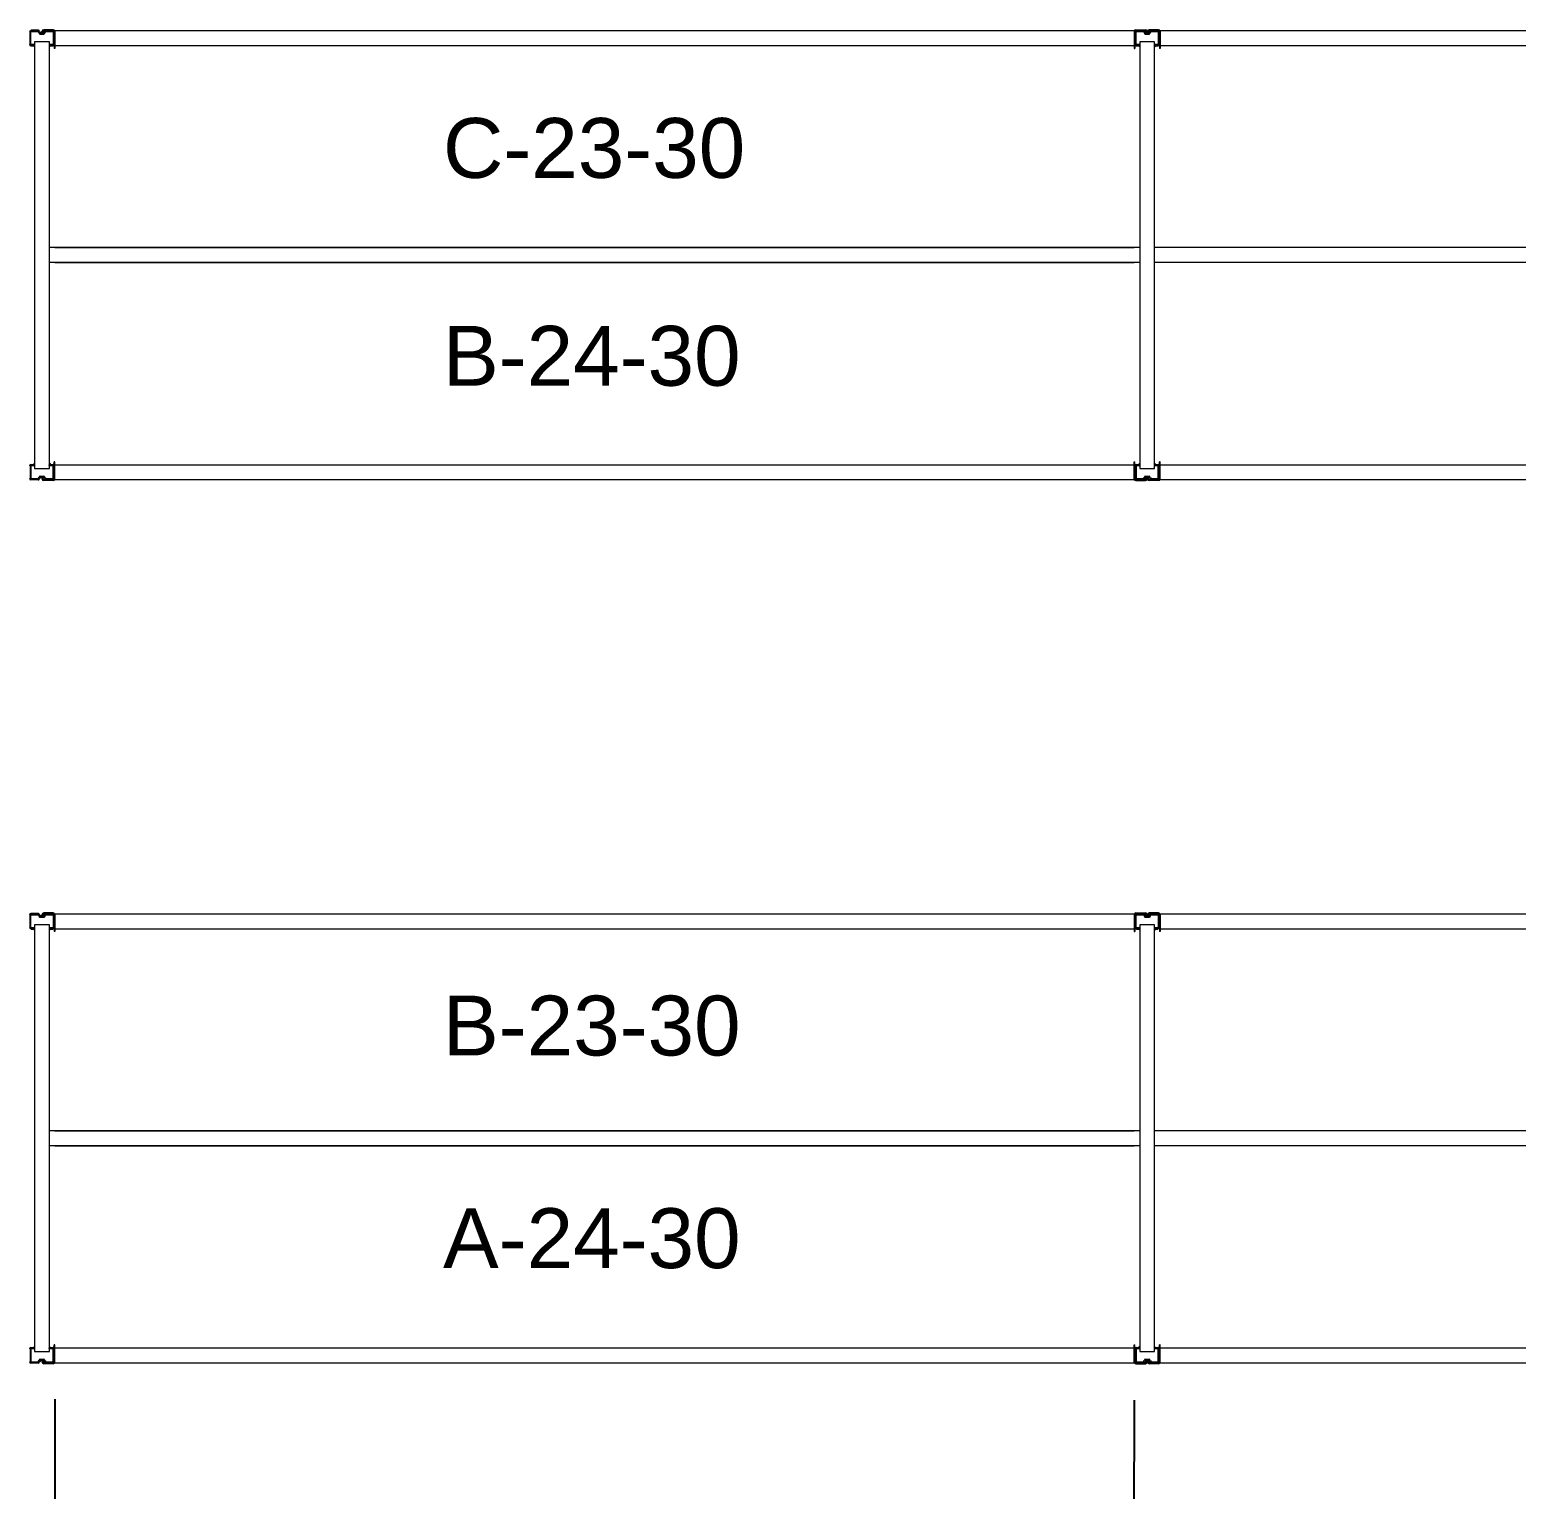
# Model space of a CAD drawing. Header units: inches. Extents: x 2743 to 10591, y -1604 to 5792.
# Drawn here: x 2974.8 to 3173.4, y -763.2 to -568.2 of the extents above; entities that cross this region are included whole.
import ezdxf

# ---------------------------------------------------------------- set-up
doc = ezdxf.new("R2010")
doc.units = ezdxf.units.IN
doc.header["$LTSCALE"] = 0.1875
doc.header["$MEASUREMENT"] = 0
doc.header["$PDMODE"] = 3
doc.header["$PDSIZE"] = 1.5
for name, color, linetype, lineweight in [('22 Dimension', 7, 'Continuous', 5), ('32 Echelle', 160, 'Continuous', 15), ('33 Poutre', 30, 'Continuous', 15)]:
    doc.layers.add(name, color=color, linetype=linetype, lineweight=lineweight)
doc.styles.add('arial', font='')
doc.styles.add('NOTE_GROS', font='', dxfattribs={"height": 20})
doc.styles.get('arial').set_extended_font_data('Arial')
doc.styles.get('NOTE_GROS').set_extended_font_data('SansSerif')
doc.dimstyles.new('Inch-Fraction-GROS', dxfattribs={"dimtxt": 20, "dimasz": 10, "dimexe": 4, "dimexo": 5, "dimgap": 1, "dimtad": 0, "dimtih": 1, "dimtoh": 1, "dimdec": 4, "dimzin": 0, "dimdsep": 46, "dimlunit": 5, "dimtxsty": 'NOTE_GROS', "dimblk": 'OBLIQUE', "dimcen": 0, "dimdle": 6, "dimadec": 1, "dimazin": 2, "dimtfac": 0.5, "dimtdec": 4, "dimtofl": 0, "dimtmove": 0, "dimatfit": 3, "dimfxl": 1, "dimtfillclr": 1, "dimfrac": 1, "dimtolj": 1, "dimtzin": 0, "dimarcsym": 0})

# ---------------------------------------------------------------- blocks, each defined once
blk = doc.blocks.new('_Oblique')
at = {"color": 0, "linetype": 'ByBlock', "lineweight": -2}
blk.add_line((-0.5, -0.5), (0.5, 0.5), dxfattribs=at)
blk = doc.blocks.new('*D124')
at = {"layer": '22 Dimension', "color": 0, "lineweight": -2, "transparency": 16777216}
for p, q in [((2978.2, -751.22), (2978.16, -807.35)), ((3122.33, -751.34), (3122.28, -807.47)), ((2972.16, -803.34), (3016.36, -803.38)), ((3128.28, -803.48), (3084.08, -803.44))]:
    blk.add_line(p, q, dxfattribs=at)
at = {"layer": 'Defpoints', "color": 0, "transparency": 16777216}
for p in [(2978.21, -746.22), (3122.33, -746.34), (3122.28, -803.47)]:
    blk.add_point(p, dxfattribs=at)
at = {"layer": '22 Dimension', "color": 0, "lineweight": -2, "transparency": 16777216, "xscale": 10, "yscale": 10, "zscale": 10}
for p, rotation in [((2978.16, -803.35), 179.9503072288405), ((3122.28, -803.47), 359.9503072288405)]:
    blk.add_blockref('_Oblique', p, dxfattribs=dict(at, rotation=rotation))
at = {"layer": '22 Dimension', "color": 0, "transparency": 16777216, "insert": (3050.22, -803.41), "char_height": 20, "attachment_point": 5, "style": 'NOTE_GROS'}
blk.add_mtext('\\A1;144{\\H0.5x;\\S1#8;}', dxfattribs=at)
blk = doc.blocks.new('*D125')
at = {"layer": '22 Dimension', "color": 0, "lineweight": -2, "transparency": 16777216}
for p, q in [((2925.64, -682.34), (2925.64, -705.34)), ((2973.21, -688.34), (2921.64, -688.34)), ((2925.64, -750.34), (2925.64, -727.34)), ((2973.21, -744.34), (2921.64, -744.34))]:
    blk.add_line(p, q, dxfattribs=at)
at = {"layer": 'Defpoints', "color": 0, "transparency": 16777216}
for p in [(2925.64, -688.34), (2978.21, -688.34), (2978.21, -744.34)]:
    blk.add_point(p, dxfattribs=at)
at = {"layer": '22 Dimension', "color": 0, "lineweight": -2, "transparency": 16777216, "xscale": 10, "yscale": 10, "zscale": 10}
for p, rotation in [((2925.64, -688.34), 90), ((2925.64, -744.34), 270)]:
    blk.add_blockref('_Oblique', p, dxfattribs=dict(at, rotation=rotation))
at = {"layer": '22 Dimension', "color": 0, "transparency": 16777216, "insert": (2925.64, -716.34), "char_height": 20, "attachment_point": 5, "style": 'NOTE_GROS'}
blk.add_mtext('\\A1;56', dxfattribs=at)

msp = doc.modelspace()

# ---------------------------------------------------------------- hatches: boundary and pattern name
at = {"layer": '32 Echelle'}
for points in [[(2975.45882, -570.52988), (2975.45882, -570.34238), (2975.27132, -570.34238)], [(2977.45882, -570.52988), (2977.45882, -570.34238), (2977.64632, -570.34238)], [(3123.08382, -570.52988), (3123.08382, -570.34238), (3122.89632, -570.34238)], [(3123.08382, -570.52988), (3123.08382, -570.34238), (3122.89632, -570.34238)], [(3125.08382, -570.52988), (3125.08382, -570.34238), (3125.27132, -570.34238)], [(3125.08382, -570.52988), (3125.08382, -570.34238), (3125.27132, -570.34238)], [(2975.45882, -626.15488), (2975.45882, -626.34238), (2975.27132, -626.34238)], [(2977.45882, -626.15488), (2977.45882, -626.34238), (2977.64632, -626.34238)], [(3123.08382, -626.15488), (3123.08382, -626.34238), (3122.89632, -626.34238)], [(3123.08382, -626.15488), (3123.08382, -626.34238), (3122.89632, -626.34238)], [(3125.08382, -626.15488), (3125.08382, -626.34238), (3125.27132, -626.34238)], [(3125.08382, -626.15488), (3125.08382, -626.34238), (3125.27132, -626.34238)], [(2975.45882, -688.52988), (2975.45882, -688.34238), (2975.27132, -688.34238)], [(2977.45882, -688.52988), (2977.45882, -688.34238), (2977.64632, -688.34238)], [(3123.08382, -688.52988), (3123.08382, -688.34238), (3122.89632, -688.34238)], [(3123.08382, -688.52988), (3123.08382, -688.34238), (3122.89632, -688.34238)], [(3125.08382, -688.52988), (3125.08382, -688.34238), (3125.27132, -688.34238)], [(3125.08382, -688.52988), (3125.08382, -688.34238), (3125.27132, -688.34238)], [(2975.45882, -744.15488), (2975.45882, -744.34238), (2975.27132, -744.34238)], [(2977.45882, -744.15488), (2977.45882, -744.34238), (2977.64632, -744.34238)], [(3123.08382, -744.15488), (3123.08382, -744.34238), (3122.89632, -744.34238)], [(3123.08382, -744.15488), (3123.08382, -744.34238), (3122.89632, -744.34238)], [(3125.08382, -744.15488), (3125.08382, -744.34238), (3125.27132, -744.34238)], [(3125.08382, -744.15488), (3125.08382, -744.34238), (3125.27132, -744.34238)]]:
    msp.add_hatch(color=256, dxfattribs=at).paths.add_polyline_path(points)

# ---------------------------------------------------------------- linework, layer by layer
at = {"layer": '22 Dimension'}
for p, q in [((3123.08382, -597.34238), (2977.45882, -597.34238)), ((3270.70882, -597.34238), (3125.08382, -597.34238)), ((3123.08382, -599.34238), (2977.45882, -599.34238)), ((3270.70882, -599.34238), (3125.08382, -599.34238)), ((3123.08382, -715.34238), (2977.45882, -715.34238)), ((3270.70882, -715.34238), (3125.08382, -715.34238)), ((3123.08382, -717.34238), (2977.45882, -717.34238)), ((3270.70882, -717.34238), (3125.08382, -717.34238))]:
    msp.add_line(p, q, dxfattribs=at)
at = {"layer": '32 Echelle', "linetype": 'Continuous', "lineweight": 25}
for p, q in [((2974.92386, -570.15863), (2974.92386, -568.52613)), ((2975.94645, -568.34238), (2975.01761, -568.34238)), ((2975.01761, -568.43238), (2975.94645, -568.43238)), ((2976.0361, -568.49872), (2976.08001, -568.64236)), ((2976.16608, -568.61604), (2976.12217, -568.47241)), ((2976.6619, -568.68238), (2976.25573, -568.68238)), ((2976.25573, -568.77238), (2976.6619, -568.77238)), ((2976.79547, -568.47241), (2976.75155, -568.61604)), ((2976.83762, -568.64236), (2976.88153, -568.49872)), ((2977.90002, -568.34238), (2976.97119, -568.34238)), ((2976.97119, -568.43238), (2977.90002, -568.43238)), ((2977.99377, -568.52613), (2977.99377, -570.15863)), ((2978.08377, -570.15863), (2978.08377, -568.52613)), ((3122.45886, -568.52613), (3122.45886, -570.15863)), ((3122.45886, -568.52613), (3122.45886, -570.15863)), ((3122.54886, -570.15863), (3122.54886, -568.52613)), ((3122.54886, -570.15863), (3122.54886, -568.52613)), ((3123.57145, -568.34238), (3122.64261, -568.34238)), ((3123.57145, -568.34238), (3122.64261, -568.34238)), ((3122.64261, -568.43238), (3123.57145, -568.43238)), ((3122.64261, -568.43238), (3123.57145, -568.43238)), ((3123.6611, -568.49872), (3123.70501, -568.64236)), ((3123.6611, -568.49872), (3123.70501, -568.64236)), ((3123.79108, -568.61604), (3123.74717, -568.47241)), ((3123.79108, -568.61604), (3123.74717, -568.47241)), ((3124.2869, -568.68238), (3123.88073, -568.68238)), ((3124.2869, -568.68238), (3123.88073, -568.68238)), ((3123.88073, -568.77238), (3124.2869, -568.77238)), ((3123.88073, -568.77238), (3124.2869, -568.77238)), ((3124.42047, -568.47241), (3124.37655, -568.61604)), ((3124.42047, -568.47241), (3124.37655, -568.61604)), ((3124.46262, -568.64236), (3124.50653, -568.49872)), ((3124.46262, -568.64236), (3124.50653, -568.49872)), ((3125.52502, -568.34238), (3124.59619, -568.34238)), ((3125.52502, -568.34238), (3124.59619, -568.34238)), ((3124.59619, -568.43238), (3125.52502, -568.43238)), ((3124.59619, -568.43238), (3125.52502, -568.43238)), ((3125.61877, -568.52613), (3125.61877, -570.15863)), ((3125.61877, -568.52613), (3125.61877, -570.15863)), ((3125.70877, -570.15863), (3125.70877, -568.52613)), ((3125.70877, -570.15863), (3125.70877, -568.52613)), ((2975.43386, -570.25238), (2975.01761, -570.25238)), ((2975.01761, -570.34238), (2975.43386, -570.34238)), ((2975.43386, -570.34238), (2975.43386, -570.25238)), ((2977.90002, -570.25238), (2977.48377, -570.25238)), ((2977.48377, -570.25238), (2977.48377, -570.34238)), ((2977.48377, -570.34238), (2977.90002, -570.34238)), ((3123.05886, -570.25238), (3122.64261, -570.25238)), ((3123.05886, -570.25238), (3122.64261, -570.25238)), ((3122.64261, -570.34238), (3123.05886, -570.34238)), ((3122.64261, -570.34238), (3123.05886, -570.34238)), ((3123.05886, -570.34238), (3123.05886, -570.25238)), ((3123.05886, -570.34238), (3123.05886, -570.25238)), ((3125.52502, -570.25238), (3125.10877, -570.25238)), ((3125.10877, -570.25238), (3125.10877, -570.34238)), ((3125.52502, -570.25238), (3125.10877, -570.25238)), ((3125.10877, -570.25238), (3125.10877, -570.34238)), ((3125.10877, -570.34238), (3125.52502, -570.34238)), ((3125.10877, -570.34238), (3125.52502, -570.34238)), ((2974.92386, -626.52613), (2974.92386, -628.15863)), ((2975.01761, -626.34238), (2975.43386, -626.34238)), ((2975.43386, -626.43238), (2975.01761, -626.43238)), ((2975.43386, -626.34238), (2975.43386, -626.43238)), ((2977.48377, -626.34238), (2977.90002, -626.34238)), ((2977.48377, -626.43238), (2977.48377, -626.34238)), ((2977.90002, -626.43238), (2977.48377, -626.43238)), ((2977.99377, -628.15863), (2977.99377, -626.52613)), ((2978.08377, -626.52613), (2978.08377, -628.15863)), ((3122.45886, -628.15863), (3122.45886, -626.52613)), ((3122.45886, -628.15863), (3122.45886, -626.52613)), ((3122.54886, -626.52613), (3122.54886, -628.15863)), ((3122.54886, -626.52613), (3122.54886, -628.15863)), ((3122.64261, -626.34238), (3123.05886, -626.34238)), ((3122.64261, -626.34238), (3123.05886, -626.34238)), ((3123.05886, -626.43238), (3122.64261, -626.43238)), ((3123.05886, -626.43238), (3122.64261, -626.43238)), ((3123.05886, -626.34238), (3123.05886, -626.43238)), ((3123.05886, -626.34238), (3123.05886, -626.43238)), ((3125.10877, -626.34238), (3125.52502, -626.34238)), ((3125.10877, -626.43238), (3125.10877, -626.34238)), ((3125.10877, -626.34238), (3125.52502, -626.34238)), ((3125.10877, -626.43238), (3125.10877, -626.34238)), ((3125.52502, -626.43238), (3125.10877, -626.43238)), ((3125.52502, -626.43238), (3125.10877, -626.43238)), ((3125.61877, -628.15863), (3125.61877, -626.52613)), ((3125.61877, -628.15863), (3125.61877, -626.52613)), ((3125.70877, -626.52613), (3125.70877, -628.15863)), ((3125.70877, -626.52613), (3125.70877, -628.15863)), ((2975.01761, -628.25238), (2975.94645, -628.25238)), ((2975.94645, -628.34238), (2975.01761, -628.34238)), ((2976.0361, -628.18604), (2976.08001, -628.04241)), ((2976.16608, -628.06872), (2976.12217, -628.21236)), ((2976.25573, -627.91238), (2976.6619, -627.91238)), ((2976.6619, -628.00238), (2976.25573, -628.00238)), ((2976.79547, -628.21236), (2976.75155, -628.06872)), ((2976.83762, -628.04241), (2976.88153, -628.18604)), ((2976.97119, -628.25238), (2977.90002, -628.25238)), ((2977.90002, -628.34238), (2976.97119, -628.34238)), ((3122.64261, -628.25238), (3123.57145, -628.25238)), ((3122.64261, -628.25238), (3123.57145, -628.25238)), ((3123.57145, -628.34238), (3122.64261, -628.34238)), ((3123.57145, -628.34238), (3122.64261, -628.34238)), ((3123.6611, -628.18604), (3123.70501, -628.04241)), ((3123.6611, -628.18604), (3123.70501, -628.04241)), ((3123.79108, -628.06872), (3123.74717, -628.21236)), ((3123.79108, -628.06872), (3123.74717, -628.21236)), ((3123.88073, -627.91238), (3124.2869, -627.91238)), ((3123.88073, -627.91238), (3124.2869, -627.91238)), ((3124.2869, -628.00238), (3123.88073, -628.00238)), ((3124.2869, -628.00238), (3123.88073, -628.00238)), ((3124.42047, -628.21236), (3124.37655, -628.06872)), ((3124.42047, -628.21236), (3124.37655, -628.06872)), ((3124.46262, -628.04241), (3124.50653, -628.18604)), ((3124.46262, -628.04241), (3124.50653, -628.18604)), ((3124.59619, -628.25238), (3125.52502, -628.25238)), ((3124.59619, -628.25238), (3125.52502, -628.25238)), ((3125.52502, -628.34238), (3124.59619, -628.34238)), ((3125.52502, -628.34238), (3124.59619, -628.34238)), ((2974.92386, -688.15863), (2974.92386, -686.52613)), ((2975.94645, -686.34238), (2975.01761, -686.34238)), ((2975.01761, -686.43238), (2975.94645, -686.43238)), ((2976.0361, -686.49872), (2976.08001, -686.64236)), ((2976.16608, -686.61604), (2976.12217, -686.47241)), ((2976.6619, -686.68238), (2976.25573, -686.68238)), ((2976.25573, -686.77238), (2976.6619, -686.77238)), ((2976.79547, -686.47241), (2976.75155, -686.61604)), ((2976.83762, -686.64236), (2976.88153, -686.49872)), ((2977.90002, -686.34238), (2976.97119, -686.34238)), ((2976.97119, -686.43238), (2977.90002, -686.43238)), ((2977.99377, -686.52613), (2977.99377, -688.15863)), ((2978.08377, -688.15863), (2978.08377, -686.52613)), ((3122.45886, -686.52613), (3122.45886, -688.15863)), ((3122.45886, -686.52613), (3122.45886, -688.15863)), ((3122.54886, -688.15863), (3122.54886, -686.52613)), ((3122.54886, -688.15863), (3122.54886, -686.52613)), ((3123.57145, -686.34238), (3122.64261, -686.34238)), ((3123.57145, -686.34238), (3122.64261, -686.34238)), ((3122.64261, -686.43238), (3123.57145, -686.43238)), ((3122.64261, -686.43238), (3123.57145, -686.43238)), ((3123.6611, -686.49872), (3123.70501, -686.64236)), ((3123.6611, -686.49872), (3123.70501, -686.64236)), ((3123.79108, -686.61604), (3123.74717, -686.47241)), ((3123.79108, -686.61604), (3123.74717, -686.47241)), ((3124.2869, -686.68238), (3123.88073, -686.68238)), ((3124.2869, -686.68238), (3123.88073, -686.68238)), ((3123.88073, -686.77238), (3124.2869, -686.77238)), ((3123.88073, -686.77238), (3124.2869, -686.77238)), ((3124.42047, -686.47241), (3124.37655, -686.61604)), ((3124.42047, -686.47241), (3124.37655, -686.61604)), ((3124.46262, -686.64236), (3124.50653, -686.49872)), ((3124.46262, -686.64236), (3124.50653, -686.49872)), ((3125.52502, -686.34238), (3124.59619, -686.34238)), ((3125.52502, -686.34238), (3124.59619, -686.34238)), ((3124.59619, -686.43238), (3125.52502, -686.43238)), ((3124.59619, -686.43238), (3125.52502, -686.43238)), ((3125.61877, -686.52613), (3125.61877, -688.15863)), ((3125.61877, -686.52613), (3125.61877, -688.15863)), ((3125.70877, -688.15863), (3125.70877, -686.52613)), ((3125.70877, -688.15863), (3125.70877, -686.52613)), ((2975.43386, -688.25238), (2975.01761, -688.25238)), ((2975.01761, -688.34238), (2975.43386, -688.34238)), ((2975.43386, -688.34238), (2975.43386, -688.25238)), ((2977.90002, -688.25238), (2977.48377, -688.25238)), ((2977.48377, -688.25238), (2977.48377, -688.34238)), ((2977.48377, -688.34238), (2977.90002, -688.34238)), ((3123.05886, -688.25238), (3122.64261, -688.25238)), ((3123.05886, -688.25238), (3122.64261, -688.25238)), ((3122.64261, -688.34238), (3123.05886, -688.34238)), ((3122.64261, -688.34238), (3123.05886, -688.34238)), ((3123.05886, -688.34238), (3123.05886, -688.25238)), ((3123.05886, -688.34238), (3123.05886, -688.25238)), ((3125.52502, -688.25238), (3125.10877, -688.25238)), ((3125.10877, -688.25238), (3125.10877, -688.34238)), ((3125.52502, -688.25238), (3125.10877, -688.25238)), ((3125.10877, -688.25238), (3125.10877, -688.34238)), ((3125.10877, -688.34238), (3125.52502, -688.34238)), ((3125.10877, -688.34238), (3125.52502, -688.34238)), ((2974.92386, -744.52613), (2974.92386, -746.15863)), ((2975.01761, -744.34238), (2975.43386, -744.34238)), ((2975.43386, -744.43238), (2975.01761, -744.43238)), ((2975.43386, -744.34238), (2975.43386, -744.43238)), ((2977.48377, -744.34238), (2977.90002, -744.34238)), ((2977.48377, -744.43238), (2977.48377, -744.34238)), ((2977.90002, -744.43238), (2977.48377, -744.43238)), ((2977.99377, -746.15863), (2977.99377, -744.52613)), ((2978.08377, -744.52613), (2978.08377, -746.15863)), ((3122.45886, -746.15863), (3122.45886, -744.52613)), ((3122.45886, -746.15863), (3122.45886, -744.52613)), ((3122.54886, -744.52613), (3122.54886, -746.15863)), ((3122.54886, -744.52613), (3122.54886, -746.15863)), ((3122.64261, -744.34238), (3123.05886, -744.34238)), ((3122.64261, -744.34238), (3123.05886, -744.34238)), ((3123.05886, -744.43238), (3122.64261, -744.43238)), ((3123.05886, -744.43238), (3122.64261, -744.43238)), ((3123.05886, -744.34238), (3123.05886, -744.43238)), ((3123.05886, -744.34238), (3123.05886, -744.43238)), ((3125.10877, -744.34238), (3125.52502, -744.34238)), ((3125.10877, -744.43238), (3125.10877, -744.34238)), ((3125.10877, -744.34238), (3125.52502, -744.34238)), ((3125.10877, -744.43238), (3125.10877, -744.34238)), ((3125.52502, -744.43238), (3125.10877, -744.43238)), ((3125.52502, -744.43238), (3125.10877, -744.43238)), ((3125.61877, -746.15863), (3125.61877, -744.52613)), ((3125.61877, -746.15863), (3125.61877, -744.52613)), ((3125.70877, -744.52613), (3125.70877, -746.15863)), ((3125.70877, -744.52613), (3125.70877, -746.15863)), ((2975.01761, -746.25238), (2975.94645, -746.25238)), ((2975.94645, -746.34238), (2975.01761, -746.34238)), ((2976.0361, -746.18604), (2976.08001, -746.04241)), ((2976.16608, -746.06872), (2976.12217, -746.21236)), ((2976.25573, -745.91238), (2976.6619, -745.91238)), ((2976.6619, -746.00238), (2976.25573, -746.00238)), ((2976.79547, -746.21236), (2976.75155, -746.06872)), ((2976.83762, -746.04241), (2976.88153, -746.18604)), ((2976.97119, -746.25238), (2977.90002, -746.25238)), ((2977.90002, -746.34238), (2976.97119, -746.34238)), ((3122.64261, -746.25238), (3123.57145, -746.25238)), ((3122.64261, -746.25238), (3123.57145, -746.25238)), ((3123.57145, -746.34238), (3122.64261, -746.34238)), ((3123.57145, -746.34238), (3122.64261, -746.34238)), ((3123.6611, -746.18604), (3123.70501, -746.04241)), ((3123.6611, -746.18604), (3123.70501, -746.04241)), ((3123.79108, -746.06872), (3123.74717, -746.21236)), ((3123.79108, -746.06872), (3123.74717, -746.21236)), ((3123.88073, -745.91238), (3124.2869, -745.91238)), ((3123.88073, -745.91238), (3124.2869, -745.91238)), ((3124.2869, -746.00238), (3123.88073, -746.00238)), ((3124.2869, -746.00238), (3123.88073, -746.00238)), ((3124.42047, -746.21236), (3124.37655, -746.06872)), ((3124.42047, -746.21236), (3124.37655, -746.06872)), ((3124.46262, -746.04241), (3124.50653, -746.18604)), ((3124.46262, -746.04241), (3124.50653, -746.18604)), ((3124.59619, -746.25238), (3125.52502, -746.25238)), ((3124.59619, -746.25238), (3125.52502, -746.25238)), ((3125.52502, -746.34238), (3124.59619, -746.34238)), ((3125.52502, -746.34238), (3124.59619, -746.34238))]:
    msp.add_line(p, q, dxfattribs=at)
at = {"layer": '32 Echelle'}
for p, q in [((2975.45882, -570.34238), (2975.27132, -570.34238)), ((2975.45882, -570.52988), (2975.27132, -570.34238)), ((2977.45882, -569.84238), (2975.45882, -569.84238)), ((2975.45882, -569.84238), (2975.45882, -626.84238)), ((2975.45882, -570.52988), (2975.45882, -570.34238)), ((2977.45882, -626.84238), (2977.45882, -569.84238)), ((2977.45882, -570.34238), (2977.64632, -570.34238)), ((2977.45882, -570.52988), (2977.45882, -570.34238)), ((2977.45882, -570.52988), (2977.64632, -570.34238)), ((3123.08382, -570.34238), (3122.89632, -570.34238)), ((3123.08382, -570.52988), (3122.89632, -570.34238)), ((3123.08382, -570.34238), (3122.89632, -570.34238)), ((3123.08382, -570.52988), (3122.89632, -570.34238)), ((3125.08382, -569.84238), (3123.08382, -569.84238)), ((3123.08382, -569.84238), (3123.08382, -626.84238)), ((3125.08382, -569.84238), (3123.08382, -569.84238)), ((3123.08382, -569.84238), (3123.08382, -626.84238)), ((3123.08382, -570.52988), (3123.08382, -570.34238)), ((3123.08382, -570.52988), (3123.08382, -570.34238)), ((3125.08382, -626.84238), (3125.08382, -569.84238)), ((3125.08382, -626.84238), (3125.08382, -569.84238)), ((3125.08382, -570.34238), (3125.27132, -570.34238)), ((3125.08382, -570.52988), (3125.08382, -570.34238)), ((3125.08382, -570.52988), (3125.27132, -570.34238)), ((3125.08382, -570.34238), (3125.27132, -570.34238)), ((3125.08382, -570.52988), (3125.08382, -570.34238)), ((3125.08382, -570.52988), (3125.27132, -570.34238)), ((2975.45882, -626.15488), (2975.27132, -626.34238)), ((2975.45882, -626.34238), (2975.27132, -626.34238)), ((2975.45882, -626.15488), (2975.45882, -626.34238)), ((2975.45882, -626.84238), (2977.45882, -626.84238)), ((2977.45882, -626.15488), (2977.45882, -626.34238)), ((2977.45882, -626.15488), (2977.64632, -626.34238)), ((2977.45882, -626.34238), (2977.64632, -626.34238)), ((3123.08382, -626.15488), (3122.89632, -626.34238)), ((3123.08382, -626.15488), (3122.89632, -626.34238)), ((3123.08382, -626.34238), (3122.89632, -626.34238)), ((3123.08382, -626.34238), (3122.89632, -626.34238)), ((3123.08382, -626.15488), (3123.08382, -626.34238)), ((3123.08382, -626.15488), (3123.08382, -626.34238)), ((3123.08382, -626.84238), (3125.08382, -626.84238)), ((3123.08382, -626.84238), (3125.08382, -626.84238)), ((3125.08382, -626.15488), (3125.08382, -626.34238)), ((3125.08382, -626.15488), (3125.27132, -626.34238)), ((3125.08382, -626.15488), (3125.08382, -626.34238)), ((3125.08382, -626.15488), (3125.27132, -626.34238)), ((3125.08382, -626.34238), (3125.27132, -626.34238)), ((3125.08382, -626.34238), (3125.27132, -626.34238)), ((2975.45882, -688.34238), (2975.27132, -688.34238)), ((2975.45882, -688.52988), (2975.27132, -688.34238)), ((2977.45882, -687.84238), (2975.45882, -687.84238)), ((2975.45882, -687.84238), (2975.45882, -744.84238)), ((2975.45882, -688.52988), (2975.45882, -688.34238)), ((2977.45882, -744.84238), (2977.45882, -687.84238)), ((2977.45882, -688.34238), (2977.64632, -688.34238)), ((2977.45882, -688.52988), (2977.45882, -688.34238)), ((2977.45882, -688.52988), (2977.64632, -688.34238)), ((3123.08382, -688.34238), (3122.89632, -688.34238)), ((3123.08382, -688.52988), (3122.89632, -688.34238)), ((3123.08382, -688.34238), (3122.89632, -688.34238)), ((3123.08382, -688.52988), (3122.89632, -688.34238)), ((3125.08382, -687.84238), (3123.08382, -687.84238)), ((3123.08382, -687.84238), (3123.08382, -744.84238)), ((3125.08382, -687.84238), (3123.08382, -687.84238)), ((3123.08382, -687.84238), (3123.08382, -744.84238)), ((3123.08382, -688.52988), (3123.08382, -688.34238)), ((3123.08382, -688.52988), (3123.08382, -688.34238)), ((3125.08382, -744.84238), (3125.08382, -687.84238)), ((3125.08382, -744.84238), (3125.08382, -687.84238)), ((3125.08382, -688.34238), (3125.27132, -688.34238)), ((3125.08382, -688.52988), (3125.08382, -688.34238)), ((3125.08382, -688.52988), (3125.27132, -688.34238)), ((3125.08382, -688.34238), (3125.27132, -688.34238)), ((3125.08382, -688.52988), (3125.08382, -688.34238)), ((3125.08382, -688.52988), (3125.27132, -688.34238)), ((2975.45882, -744.15488), (2975.27132, -744.34238)), ((2975.45882, -744.34238), (2975.27132, -744.34238)), ((2975.45882, -744.15488), (2975.45882, -744.34238)), ((2977.45882, -744.15488), (2977.45882, -744.34238)), ((2977.45882, -744.15488), (2977.64632, -744.34238)), ((2977.45882, -744.34238), (2977.64632, -744.34238)), ((3123.08382, -744.15488), (3122.89632, -744.34238)), ((3123.08382, -744.15488), (3122.89632, -744.34238)), ((3123.08382, -744.34238), (3122.89632, -744.34238)), ((3123.08382, -744.34238), (3122.89632, -744.34238)), ((3123.08382, -744.15488), (3123.08382, -744.34238)), ((3123.08382, -744.15488), (3123.08382, -744.34238)), ((3125.08382, -744.15488), (3125.08382, -744.34238)), ((3125.08382, -744.15488), (3125.27132, -744.34238)), ((3125.08382, -744.15488), (3125.08382, -744.34238)), ((3125.08382, -744.15488), (3125.27132, -744.34238)), ((3125.08382, -744.34238), (3125.27132, -744.34238)), ((3125.08382, -744.34238), (3125.27132, -744.34238)), ((2975.45882, -744.84238), (2977.45882, -744.84238)), ((3123.08382, -744.84238), (3125.08382, -744.84238)), ((3123.08382, -744.84238), (3125.08382, -744.84238))]:
    msp.add_line(p, q, dxfattribs=at)
at = {"layer": '32 Echelle', "linetype": 'Continuous', "lineweight": 25}
for centre, radius, start, end in [((2975.01761, -568.52613), 0.18375, 90, 180), ((2975.01761, -568.52613), 0.09375, 90, 180), ((2975.94645, -568.52613), 0.18375, 17, 90), ((2975.94645, -568.52613), 0.09375, 17, 90), ((2976.25573, -568.58863), 0.18375, 197, 270), ((2976.25573, -568.58863), 0.09375, 197, 270), ((2976.6619, -568.58863), 0.09375, 270, 343), ((2976.6619, -568.58863), 0.18375, 270, 343), ((2976.97119, -568.52613), 0.18375, 90, 163), ((2976.97119, -568.52613), 0.09375, 90, 163), ((2977.90002, -568.52613), 0.18375, 0, 90), ((2977.90002, -568.52613), 0.09375, 0, 90), ((3122.64261, -568.52613), 0.18375, 90, 180), ((3122.64261, -568.52613), 0.18375, 90, 180), ((3122.64261, -568.52613), 0.09375, 90, 180), ((3122.64261, -568.52613), 0.09375, 90, 180), ((3123.57145, -568.52613), 0.18375, 17, 90), ((3123.57145, -568.52613), 0.18375, 17, 90), ((3123.57145, -568.52613), 0.09375, 17, 90), ((3123.57145, -568.52613), 0.09375, 17, 90), ((3123.88073, -568.58863), 0.18375, 197, 270), ((3123.88073, -568.58863), 0.18375, 197, 270), ((3123.88073, -568.58863), 0.09375, 197, 270), ((3123.88073, -568.58863), 0.09375, 197, 270), ((3124.2869, -568.58863), 0.09375, 270, 343), ((3124.2869, -568.58863), 0.09375, 270, 343), ((3124.2869, -568.58863), 0.18375, 270, 343), ((3124.2869, -568.58863), 0.18375, 270, 343), ((3124.59619, -568.52613), 0.18375, 90, 163), ((3124.59619, -568.52613), 0.18375, 90, 163), ((3124.59619, -568.52613), 0.09375, 90, 163), ((3124.59619, -568.52613), 0.09375, 90, 163), ((3125.52502, -568.52613), 0.18375, 0, 90), ((3125.52502, -568.52613), 0.18375, 0, 90), ((3125.52502, -568.52613), 0.09375, 0, 90), ((3125.52502, -568.52613), 0.09375, 0, 90), ((2975.01761, -570.15863), 0.18375, 180, 270), ((2975.01761, -570.15863), 0.09375, 180, 270), ((2977.90002, -570.15863), 0.09375, 270, 0), ((2977.90002, -570.15863), 0.18375, 270, 0), ((3122.64261, -570.15863), 0.18375, 180, 270), ((3122.64261, -570.15863), 0.18375, 180, 270), ((3122.64261, -570.15863), 0.09375, 180, 270), ((3122.64261, -570.15863), 0.09375, 180, 270), ((3125.52502, -570.15863), 0.09375, 270, 0), ((3125.52502, -570.15863), 0.18375, 270, 0), ((3125.52502, -570.15863), 0.09375, 270, 0), ((3125.52502, -570.15863), 0.18375, 270, 0), ((2975.01761, -626.52613), 0.18375, 90, 180), ((2975.01761, -626.52613), 0.09375, 90, 180), ((2977.90002, -626.52613), 0.18375, 0, 90), ((2977.90002, -626.52613), 0.09375, 0, 90), ((3122.64261, -626.52613), 0.18375, 90, 180), ((3122.64261, -626.52613), 0.18375, 90, 180), ((3122.64261, -626.52613), 0.09375, 90, 180), ((3122.64261, -626.52613), 0.09375, 90, 180), ((3125.52502, -626.52613), 0.18375, 0, 90), ((3125.52502, -626.52613), 0.18375, 0, 90), ((3125.52502, -626.52613), 0.09375, 0, 90), ((3125.52502, -626.52613), 0.09375, 0, 90), ((2975.01761, -628.15863), 0.18375, 180, 270), ((2975.01761, -628.15863), 0.09375, 180, 270), ((2975.94645, -628.15863), 0.09375, 270, 343), ((2975.94645, -628.15863), 0.18375, 270, 343), ((2976.25573, -628.09613), 0.18375, 90, 163), ((2976.25573, -628.09613), 0.09375, 90, 163), ((2976.6619, -628.09613), 0.18375, 17, 90), ((2976.6619, -628.09613), 0.09375, 17, 90), ((2976.97119, -628.15863), 0.18375, 197, 270), ((2976.97119, -628.15863), 0.09375, 197, 270), ((2977.90002, -628.15863), 0.09375, 270, 0), ((2977.90002, -628.15863), 0.18375, 270, 0), ((3122.64261, -628.15863), 0.18375, 180, 270), ((3122.64261, -628.15863), 0.18375, 180, 270), ((3122.64261, -628.15863), 0.09375, 180, 270), ((3122.64261, -628.15863), 0.09375, 180, 270), ((3123.57145, -628.15863), 0.09375, 270, 343), ((3123.57145, -628.15863), 0.09375, 270, 343), ((3123.57145, -628.15863), 0.18375, 270, 343), ((3123.57145, -628.15863), 0.18375, 270, 343), ((3123.88073, -628.09613), 0.18375, 90, 163), ((3123.88073, -628.09613), 0.18375, 90, 163), ((3123.88073, -628.09613), 0.09375, 90, 163), ((3123.88073, -628.09613), 0.09375, 90, 163), ((3124.2869, -628.09613), 0.18375, 17, 90), ((3124.2869, -628.09613), 0.18375, 17, 90), ((3124.2869, -628.09613), 0.09375, 17, 90), ((3124.2869, -628.09613), 0.09375, 17, 90), ((3124.59619, -628.15863), 0.18375, 197, 270), ((3124.59619, -628.15863), 0.18375, 197, 270), ((3124.59619, -628.15863), 0.09375, 197, 270), ((3124.59619, -628.15863), 0.09375, 197, 270), ((3125.52502, -628.15863), 0.09375, 270, 0), ((3125.52502, -628.15863), 0.18375, 270, 0), ((3125.52502, -628.15863), 0.09375, 270, 0), ((3125.52502, -628.15863), 0.18375, 270, 0), ((2975.01761, -686.52613), 0.18375, 90, 180), ((2975.01761, -686.52613), 0.09375, 90, 180), ((2975.94645, -686.52613), 0.18375, 17, 90), ((2975.94645, -686.52613), 0.09375, 17, 90), ((2976.25573, -686.58863), 0.18375, 197, 270), ((2976.25573, -686.58863), 0.09375, 197, 270), ((2976.6619, -686.58863), 0.09375, 270, 343), ((2976.6619, -686.58863), 0.18375, 270, 343), ((2976.97119, -686.52613), 0.18375, 90, 163), ((2976.97119, -686.52613), 0.09375, 90, 163), ((2977.90002, -686.52613), 0.18375, 0, 90), ((2977.90002, -686.52613), 0.09375, 0, 90), ((3122.64261, -686.52613), 0.18375, 90, 180), ((3122.64261, -686.52613), 0.18375, 90, 180), ((3122.64261, -686.52613), 0.09375, 90, 180), ((3122.64261, -686.52613), 0.09375, 90, 180), ((3123.57145, -686.52613), 0.18375, 17, 90), ((3123.57145, -686.52613), 0.18375, 17, 90), ((3123.57145, -686.52613), 0.09375, 17, 90), ((3123.57145, -686.52613), 0.09375, 17, 90), ((3123.88073, -686.58863), 0.18375, 197, 270), ((3123.88073, -686.58863), 0.18375, 197, 270), ((3123.88073, -686.58863), 0.09375, 197, 270), ((3123.88073, -686.58863), 0.09375, 197, 270), ((3124.2869, -686.58863), 0.09375, 270, 343), ((3124.2869, -686.58863), 0.09375, 270, 343), ((3124.2869, -686.58863), 0.18375, 270, 343), ((3124.2869, -686.58863), 0.18375, 270, 343), ((3124.59619, -686.52613), 0.18375, 90, 163), ((3124.59619, -686.52613), 0.18375, 90, 163), ((3124.59619, -686.52613), 0.09375, 90, 163), ((3124.59619, -686.52613), 0.09375, 90, 163), ((3125.52502, -686.52613), 0.18375, 0, 90), ((3125.52502, -686.52613), 0.18375, 0, 90), ((3125.52502, -686.52613), 0.09375, 0, 90), ((3125.52502, -686.52613), 0.09375, 0, 90), ((2975.01761, -688.15863), 0.18375, 180, 270), ((2975.01761, -688.15863), 0.09375, 180, 270), ((2977.90002, -688.15863), 0.09375, 270, 0), ((2977.90002, -688.15863), 0.18375, 270, 0), ((3122.64261, -688.15863), 0.18375, 180, 270), ((3122.64261, -688.15863), 0.18375, 180, 270), ((3122.64261, -688.15863), 0.09375, 180, 270), ((3122.64261, -688.15863), 0.09375, 180, 270), ((3125.52502, -688.15863), 0.09375, 270, 0), ((3125.52502, -688.15863), 0.18375, 270, 0), ((3125.52502, -688.15863), 0.09375, 270, 0), ((3125.52502, -688.15863), 0.18375, 270, 0), ((2975.01761, -744.52613), 0.18375, 90, 180), ((2975.01761, -744.52613), 0.09375, 90, 180), ((2977.90002, -744.52613), 0.18375, 0, 90), ((2977.90002, -744.52613), 0.09375, 0, 90), ((3122.64261, -744.52613), 0.18375, 90, 180), ((3122.64261, -744.52613), 0.18375, 90, 180), ((3122.64261, -744.52613), 0.09375, 90, 180), ((3122.64261, -744.52613), 0.09375, 90, 180), ((3125.52502, -744.52613), 0.18375, 0, 90), ((3125.52502, -744.52613), 0.18375, 0, 90), ((3125.52502, -744.52613), 0.09375, 0, 90), ((3125.52502, -744.52613), 0.09375, 0, 90), ((2975.01761, -746.15863), 0.18375, 180, 270), ((2975.01761, -746.15863), 0.09375, 180, 270), ((2975.94645, -746.15863), 0.09375, 270, 343), ((2975.94645, -746.15863), 0.18375, 270, 343), ((2976.25573, -746.09613), 0.18375, 90, 163), ((2976.25573, -746.09613), 0.09375, 90, 163), ((2976.6619, -746.09613), 0.18375, 17, 90), ((2976.6619, -746.09613), 0.09375, 17, 90), ((2976.97119, -746.15863), 0.18375, 197, 270), ((2976.97119, -746.15863), 0.09375, 197, 270), ((2977.90002, -746.15863), 0.09375, 270, 0), ((2977.90002, -746.15863), 0.18375, 270, 0), ((3122.64261, -746.15863), 0.18375, 180, 270), ((3122.64261, -746.15863), 0.18375, 180, 270), ((3122.64261, -746.15863), 0.09375, 180, 270), ((3122.64261, -746.15863), 0.09375, 180, 270), ((3123.57145, -746.15863), 0.09375, 270, 343), ((3123.57145, -746.15863), 0.09375, 270, 343), ((3123.57145, -746.15863), 0.18375, 270, 343), ((3123.57145, -746.15863), 0.18375, 270, 343), ((3123.88073, -746.09613), 0.18375, 90, 163), ((3123.88073, -746.09613), 0.18375, 90, 163), ((3123.88073, -746.09613), 0.09375, 90, 163), ((3123.88073, -746.09613), 0.09375, 90, 163), ((3124.2869, -746.09613), 0.18375, 17, 90), ((3124.2869, -746.09613), 0.18375, 17, 90), ((3124.2869, -746.09613), 0.09375, 17, 90), ((3124.2869, -746.09613), 0.09375, 17, 90), ((3124.59619, -746.15863), 0.18375, 197, 270), ((3124.59619, -746.15863), 0.18375, 197, 270), ((3124.59619, -746.15863), 0.09375, 197, 270), ((3124.59619, -746.15863), 0.09375, 197, 270), ((3125.52502, -746.15863), 0.09375, 270, 0), ((3125.52502, -746.15863), 0.18375, 270, 0), ((3125.52502, -746.15863), 0.09375, 270, 0), ((3125.52502, -746.15863), 0.18375, 270, 0)]:
    msp.add_arc(centre, radius, start, end, dxfattribs=at)
at = {"layer": '33 Poutre'}
for p, q in [((2976.45882, -568.68238), (2976.45882, -568.46738)), ((2976.57782, -568.68238), (2976.45882, -568.68238)), ((2976.57782, -568.68238), (2976.57782, -568.46738)), ((2977.96482, -568.22338), (2976.70282, -568.22338)), ((2976.70282, -568.34238), (2977.96482, -568.34238)), ((2978.08982, -568.46738), (2978.08982, -570.72338)), ((2978.20882, -568.34238), (3122.33382, -568.34238)), ((2978.20882, -568.34238), (2978.20882, -570.34238)), ((2978.20882, -568.46738), (2978.20882, -570.72338)), ((3122.33382, -568.34238), (3122.33382, -570.34238)), ((3122.33382, -568.46738), (3122.33382, -570.72338)), ((3122.45282, -568.46738), (3122.45282, -570.72338)), ((3122.57782, -568.22338), (3123.83982, -568.22338)), ((3123.83982, -568.34238), (3122.57782, -568.34238)), ((3123.96482, -568.68238), (3123.96482, -568.46738)), ((3123.96482, -568.68238), (3124.08382, -568.68238)), ((3124.08382, -568.68238), (3124.08382, -568.46738)), ((3124.08382, -568.68238), (3124.08382, -568.46738)), ((3124.20282, -568.68238), (3124.08382, -568.68238)), ((3124.20282, -568.68238), (3124.20282, -568.46738)), ((3125.58982, -568.22338), (3124.32782, -568.22338)), ((3124.32782, -568.34238), (3125.58982, -568.34238)), ((3125.71482, -568.46738), (3125.71482, -570.72338)), ((3125.83382, -568.34238), (3269.95882, -568.34238)), ((3125.83382, -568.34238), (3125.83382, -570.34238)), ((3125.83382, -568.46738), (3125.83382, -570.72338)), ((2978.20882, -570.72338), (2978.08982, -570.72338)), ((2978.20882, -570.34238), (3122.33382, -570.34238)), ((3122.33382, -570.72338), (3122.45282, -570.72338)), ((3125.83382, -570.72338), (3125.71482, -570.72338)), ((3125.83382, -570.34238), (3269.95882, -570.34238)), ((2978.20882, -597.34238), (3122.33382, -597.34238)), ((2978.20882, -599.34238), (3122.33382, -599.34238)), ((2978.20882, -625.96138), (2978.08982, -625.96138)), ((2978.08982, -628.21738), (2978.08982, -625.96138)), ((2978.20882, -628.21738), (2978.20882, -625.96138)), ((2978.20882, -626.34238), (3122.33382, -626.34238)), ((2978.20882, -628.34238), (2978.20882, -626.34238)), ((3122.33382, -628.21738), (3122.33382, -625.96138)), ((3122.33382, -625.96138), (3122.45282, -625.96138)), ((3122.33382, -628.34238), (3122.33382, -626.34238)), ((3122.45282, -628.21738), (3122.45282, -625.96138)), ((3125.83382, -625.96138), (3125.71482, -625.96138)), ((3125.71482, -628.21738), (3125.71482, -625.96138)), ((3125.83382, -628.21738), (3125.83382, -625.96138)), ((3125.83382, -626.34238), (3269.95882, -626.34238)), ((3125.83382, -628.34238), (3125.83382, -626.34238)), ((2976.45882, -628.00238), (2976.45882, -628.21738)), ((2976.57782, -628.00238), (2976.45882, -628.00238)), ((2976.57782, -628.00238), (2976.57782, -628.21738)), ((2976.70282, -628.34238), (2977.96482, -628.34238)), ((2977.96482, -628.46138), (2976.70282, -628.46138)), ((2978.20882, -628.34238), (3122.33382, -628.34238)), ((3123.83982, -628.34238), (3122.57782, -628.34238)), ((3122.57782, -628.46138), (3123.83982, -628.46138)), ((3123.96482, -628.00238), (3123.96482, -628.21738)), ((3123.96482, -628.00238), (3124.08382, -628.00238)), ((3124.08382, -628.00238), (3124.08382, -628.21738)), ((3124.08382, -628.00238), (3124.08382, -628.21738)), ((3124.20282, -628.00238), (3124.08382, -628.00238)), ((3124.20282, -628.00238), (3124.20282, -628.21738)), ((3124.32782, -628.34238), (3125.58982, -628.34238)), ((3125.58982, -628.46138), (3124.32782, -628.46138)), ((3125.83382, -628.34238), (3269.95882, -628.34238)), ((2976.45882, -686.68238), (2976.45882, -686.46738)), ((2976.57782, -686.68238), (2976.45882, -686.68238)), ((2976.57782, -686.68238), (2976.57782, -686.46738)), ((2977.96482, -686.22338), (2976.70282, -686.22338)), ((2976.70282, -686.34238), (2977.96482, -686.34238)), ((2978.08982, -686.46738), (2978.08982, -688.72338)), ((2978.20882, -686.34238), (3122.33382, -686.34238)), ((2978.20882, -686.34238), (2978.20882, -688.34238)), ((2978.20882, -686.46738), (2978.20882, -688.72338)), ((3122.33382, -686.34238), (3122.33382, -688.34238)), ((3122.33382, -686.46738), (3122.33382, -688.72338)), ((3122.45282, -686.46738), (3122.45282, -688.72338)), ((3122.57782, -686.22338), (3123.83982, -686.22338)), ((3123.83982, -686.34238), (3122.57782, -686.34238)), ((3123.96482, -686.68238), (3123.96482, -686.46738)), ((3123.96482, -686.68238), (3124.08382, -686.68238)), ((3124.08382, -686.68238), (3124.08382, -686.46738)), ((3124.08382, -686.68238), (3124.08382, -686.46738)), ((3124.20282, -686.68238), (3124.08382, -686.68238)), ((3124.20282, -686.68238), (3124.20282, -686.46738)), ((3125.58982, -686.22338), (3124.32782, -686.22338)), ((3124.32782, -686.34238), (3125.58982, -686.34238)), ((3125.71482, -686.46738), (3125.71482, -688.72338)), ((3125.83382, -686.34238), (3269.95882, -686.34238)), ((3125.83382, -686.34238), (3125.83382, -688.34238)), ((3125.83382, -686.46738), (3125.83382, -688.72338)), ((2978.20882, -688.72338), (2978.08982, -688.72338)), ((2978.20882, -688.34238), (3122.33382, -688.34238)), ((3122.33382, -688.72338), (3122.45282, -688.72338)), ((3125.83382, -688.72338), (3125.71482, -688.72338)), ((3125.83382, -688.34238), (3269.95882, -688.34238)), ((2978.20882, -715.34238), (3122.33382, -715.34238)), ((2978.20882, -717.34238), (3122.33382, -717.34238)), ((2978.20882, -743.96138), (2978.08982, -743.96138)), ((2978.08982, -746.21738), (2978.08982, -743.96138)), ((2978.20882, -746.21738), (2978.20882, -743.96138)), ((2978.20882, -744.34238), (3122.33382, -744.34238)), ((2978.20882, -746.34238), (2978.20882, -744.34238)), ((3122.33382, -746.21738), (3122.33382, -743.96138)), ((3122.33382, -743.96138), (3122.45282, -743.96138)), ((3122.33382, -746.34238), (3122.33382, -744.34238)), ((3122.45282, -746.21738), (3122.45282, -743.96138)), ((3125.83382, -743.96138), (3125.71482, -743.96138)), ((3125.71482, -746.21738), (3125.71482, -743.96138)), ((3125.83382, -746.21738), (3125.83382, -743.96138)), ((3125.83382, -744.34238), (3269.95882, -744.34238)), ((3125.83382, -746.34238), (3125.83382, -744.34238)), ((2976.45882, -746.00238), (2976.45882, -746.21738)), ((2976.57782, -746.00238), (2976.45882, -746.00238)), ((2976.57782, -746.00238), (2976.57782, -746.21738)), ((2976.70282, -746.34238), (2977.96482, -746.34238)), ((2977.96482, -746.46138), (2976.70282, -746.46138)), ((2978.20882, -746.34238), (3122.33382, -746.34238)), ((3123.83982, -746.34238), (3122.57782, -746.34238)), ((3122.57782, -746.46138), (3123.83982, -746.46138)), ((3123.96482, -746.00238), (3123.96482, -746.21738)), ((3123.96482, -746.00238), (3124.08382, -746.00238)), ((3124.08382, -746.00238), (3124.08382, -746.21738)), ((3124.08382, -746.00238), (3124.08382, -746.21738)), ((3124.20282, -746.00238), (3124.08382, -746.00238)), ((3124.20282, -746.00238), (3124.20282, -746.21738)), ((3124.32782, -746.34238), (3125.58982, -746.34238)), ((3125.58982, -746.46138), (3124.32782, -746.46138)), ((3125.83382, -746.34238), (3269.95882, -746.34238))]:
    msp.add_line(p, q, dxfattribs=at)
for centre, radius, start, end in [((2976.70282, -568.46738), 0.244, 90, 180), ((2976.70282, -568.46738), 0.125, 90, 180), ((2977.96482, -568.46738), 0.244, 0, 90), ((2977.96482, -568.46738), 0.125, 0, 90), ((3122.57782, -568.46738), 0.244, 90, 180), ((3122.57782, -568.46738), 0.125, 90, 180), ((3123.83982, -568.46738), 0.244, 0, 90), ((3123.83982, -568.46738), 0.125, 0, 90), ((3124.32782, -568.46738), 0.244, 90, 180), ((3124.32782, -568.46738), 0.125, 90, 180), ((3125.58982, -568.46738), 0.244, 0, 90), ((3125.58982, -568.46738), 0.125, 0, 90), ((2976.70282, -628.21738), 0.244, 180, 270), ((2976.70282, -628.21738), 0.125, 180, 270), ((2977.96482, -628.21738), 0.244, 270, 0), ((2977.96482, -628.21738), 0.125, 270, 0), ((3122.57782, -628.21738), 0.244, 180, 270), ((3122.57782, -628.21738), 0.125, 180, 270), ((3123.83982, -628.21738), 0.125, 270, 0), ((3123.83982, -628.21738), 0.244, 270, 0), ((3124.32782, -628.21738), 0.244, 180, 270), ((3124.32782, -628.21738), 0.125, 180, 270), ((3125.58982, -628.21738), 0.244, 270, 0), ((3125.58982, -628.21738), 0.125, 270, 0), ((2976.70282, -686.46738), 0.244, 90, 180), ((2976.70282, -686.46738), 0.125, 90, 180), ((2977.96482, -686.46738), 0.244, 0, 90), ((2977.96482, -686.46738), 0.125, 0, 90), ((3122.57782, -686.46738), 0.244, 90, 180), ((3122.57782, -686.46738), 0.125, 90, 180), ((3123.83982, -686.46738), 0.244, 0, 90), ((3123.83982, -686.46738), 0.125, 0, 90), ((3124.32782, -686.46738), 0.244, 90, 180), ((3124.32782, -686.46738), 0.125, 90, 180), ((3125.58982, -686.46738), 0.244, 0, 90), ((3125.58982, -686.46738), 0.125, 0, 90), ((2976.70282, -746.21738), 0.244, 180, 270), ((2976.70282, -746.21738), 0.125, 180, 270), ((2977.96482, -746.21738), 0.244, 270, 0), ((2977.96482, -746.21738), 0.125, 270, 0), ((3122.57782, -746.21738), 0.244, 180, 270), ((3122.57782, -746.21738), 0.125, 180, 270), ((3123.83982, -746.21738), 0.125, 270, 0), ((3123.83982, -746.21738), 0.244, 270, 0), ((3124.32782, -746.21738), 0.244, 180, 270), ((3124.32782, -746.21738), 0.125, 180, 270), ((3125.58982, -746.21738), 0.244, 270, 0), ((3125.58982, -746.21738), 0.125, 270, 0)]:
    msp.add_arc(centre, radius, start, end, dxfattribs=at)

# ---------------------------------------------------------------- texts
at = {"layer": '22 Dimension', "char_height": 8, "attachment_point": 1, "style": 'arial'}
for s, insert in [('{\\fArial Unicode MS|b0|i0|c0|p2;\\C8;C-23-30}', (3030.02745, -580.02001)), ('{\\fArial Unicode MS|b0|i0|c0|p2;\\C8;B-24-30}', (3030.02745, -607.79155)), ('{\\fArial Unicode MS|b0|i0|c0|p2;\\C8;B-23-30}', (3030.02745, -697.28221)), ('{\\fArial Unicode MS|b0|i0|c0|p2;\\C8;A-24-30}', (3030.02745, -725.69167))]:
    msp.add_mtext_dynamic_manual_height_columns(s, width=68.8901007, gutter_width=5, heights=[0], dxfattribs=dict(at, insert=insert))

# ---------------------------------------------------------------- dimensions: what is measured, and where the dimension line sits
at = {"layer": '22 Dimension', "color": 7}
dim = msp.add_linear_dim(base=(2925.63865, -688.34238), p1=(2978.20882, -744.34238), p2=(2978.20882, -688.34238), angle=90, dimstyle='Inch-Fraction-GROS', dxfattribs=at)
dim.commit()
dim.dimension.update_dxf_attribs({"geometry": '*D125', "text_midpoint": (2925.63865, -716.34238)})
dim = msp.add_aligned_dim(p1=(2978.20882, -746.21738), p2=(3122.33382, -746.34238), distance=-57.1322, dimstyle='Inch-Fraction-GROS', dxfattribs=at)
dim.commit()
dim.dimension.update_dxf_attribs({"geometry": '*D124', "text_midpoint": (3050.22177, -803.41206)})

doc.saveas('drawing.dxf')
